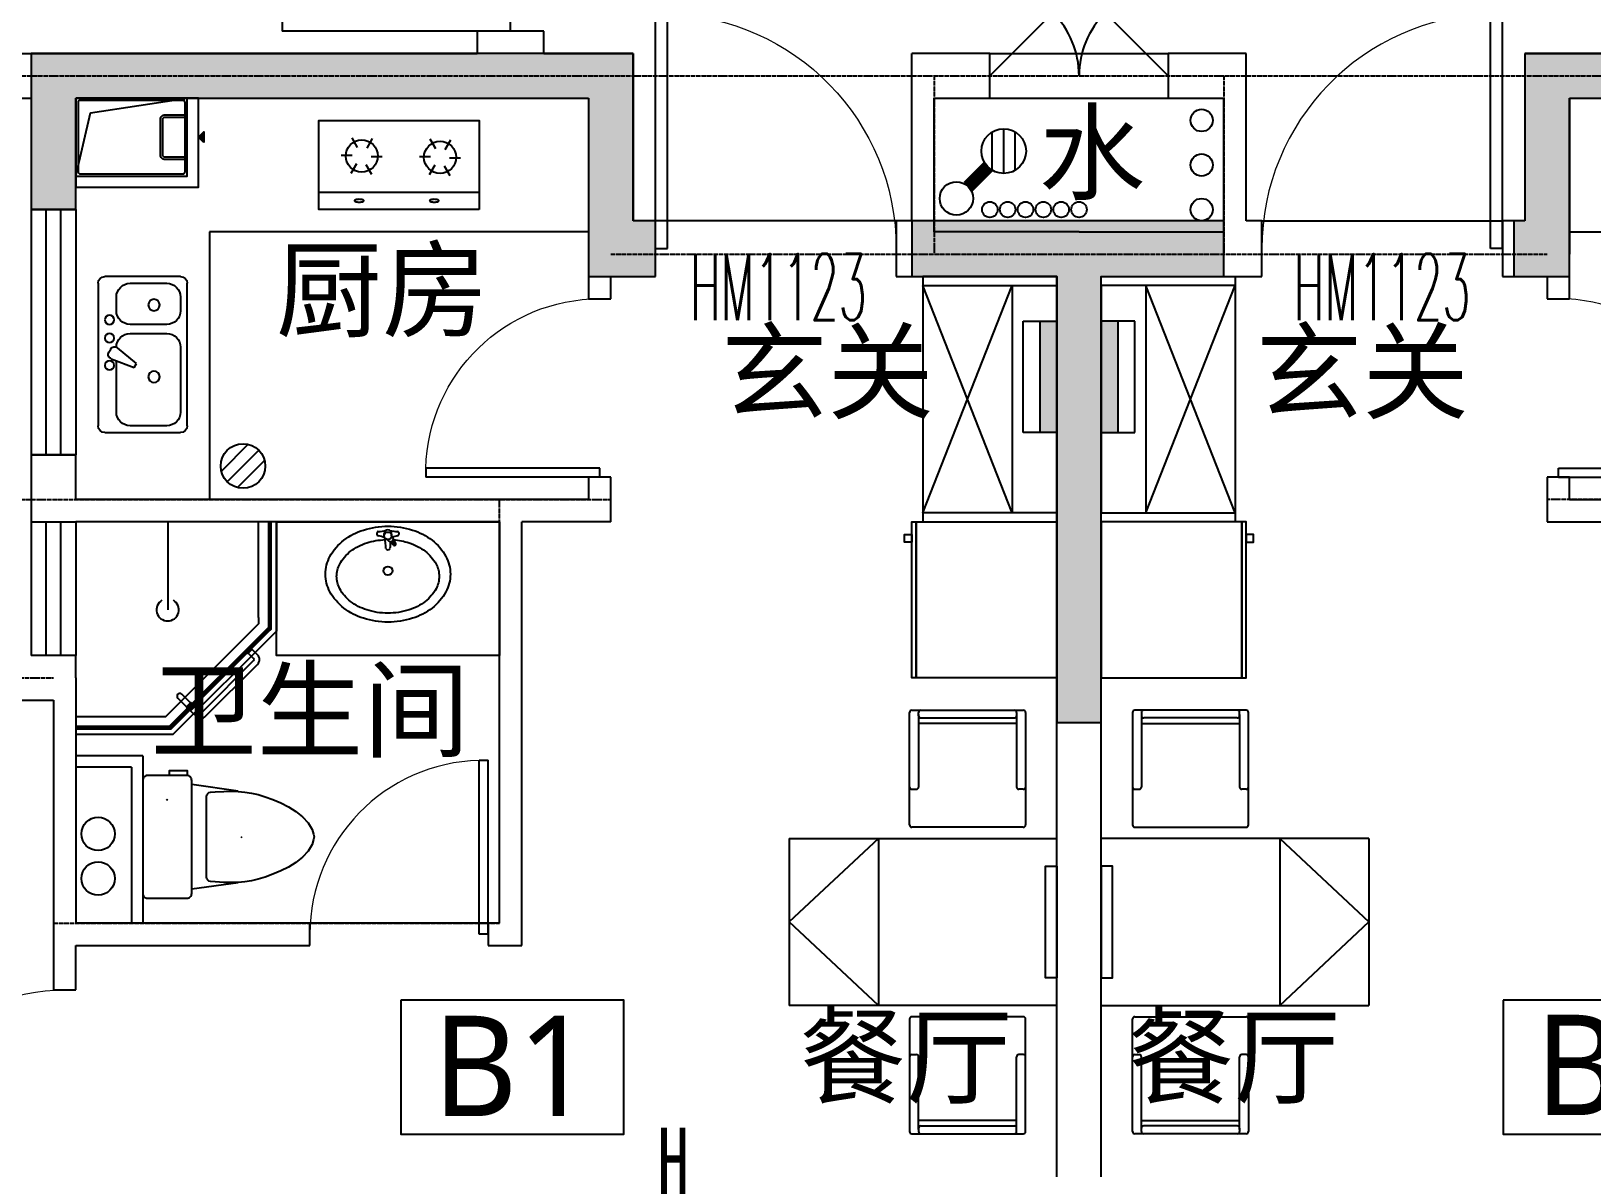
# Model space of a CAD drawing. Extents: x 3479 to 4537415, y 306 to 366510.
# Drawn here: x 4517669 to 4524669, y 278898 to 283996 of the extents above; entities that cross this region are included whole.
import ezdxf

# ---------------------------------------------------------------- set-up
doc = ezdxf.new("R2010")
doc.units = 0
doc.header["$LTSCALE"] = 10
doc.header["$MEASUREMENT"] = 0
doc.header["$PDMODE"] = 35
doc.linetypes.add('DASH', pattern=[0.35, 0.25, -0.1])
doc.linetypes.add('DOTE', pattern=[2.42, 2, -0.2, 0.02, -0.2])
for name, color, linetype in [('COLUMN', 11, 'Continuous'), ('DECORATION_地漏', 202, 'Continuous'), ('DETAIL_排气', 60, 'Continuous'), ('DETAIL_配电柜', 150, 'Continuous'), ('DOTE', 18, 'DOTE'), ('LVTRY', 6, 'Continuous'), ('LVTRY-1', 6, 'Continuous'), ('PUB_HATCH', 8, 'Continuous'), ('PUB_TEXT', 7, 'Continuous'), ('PUB_户型编号', 20, 'Continuous'), ('W-DIM', 4, 'Continuous'), ('WALL', 2, 'Continuous'), ('WINDOW', 143, 'Continuous'), ('WINDOW_TEXT', 7, 'Continuous'), ('WP_G_LG', 3, 'Continuous'), ('WP_P_LG', 2, 'Continuous'), ('WP_S', 31, 'DASH'), ('WP_S_LG', 31, 'Continuous'), ('WP_S_PJ', 7, 'Continuous')]:
    doc.layers.add(name, color=color, linetype=linetype)
doc.layers.add('FURNITURE', color=207, linetype='Continuous', plot=False)
doc.styles.add('_TCH_DIM', font='simhei.ttf')
doc.styles.add('_TCH_WINDOW', font='SIMPLEX', dxfattribs={"bigfont": 'GBCBIG'})
doc.styles.add('HZ', font='Tssdeng.shx', dxfattribs={"width": 0.7, "bigfont": 'tssdchn.shx'})
doc.styles.get("Standard").update_dxf_attribs({"font": 'gbenor.shx', "bigfont": 'gbcbig.shx'})
doc.styles.add('WRYH', font='')
doc.styles.add('功能名称', font='', dxfattribs={"width": 0.7})
doc.styles.get('WRYH').set_extended_font_data('Microsoft YaHei')
doc.styles.get('功能名称').set_extended_font_data('SimSun')

# ---------------------------------------------------------------- blocks, each defined once
blk = doc.blocks.new('冰箱')
at = {"layer": 'LVTRY-1'}
for points in [[(621158.8, -113930.7), (621158.8, -114630.7), (621138.8, -114630.7), (621138.8, -113930.7)], [(621158.8, -113930.7), (621788.8, -113930.7), (621788.8, -114630.7), (621158.8, -114630.7)], [(621138.8, -114022.9), (621106.2, -114022.9), (621106.2, -113988.1), (621138.8, -113988.1)]]:
    blk.add_lwpolyline(points, close=True, dxfattribs=at)
blk = doc.blocks.new('fggfgsfgsfg')
at = {"layer": 'FURNITURE'}
for p, q in [((180, -20), (180, -1040)), ((580, -16.6), (580, -1040)), ((120, -1935), (120, -2270)), ((630, -1925), (130, -1925)), ((160, -1935), (160, -1950)), ((160, -1945), (160, -2270)), ((590, -1925), (170, -1925)), ((590, -1960), (170, -1960)), ((600, -1950), (600, -1935)), ((600, -1945), (600, -2270)), ((640, -2440), (640, -1935)), ((160, -1985), (600, -1985)), ((120, -2270), (120, -2440)), ((130, -2280), (150, -2280)), ((630, -2280), (610, -2280)), ((130, -2450), (630, -2450)), ((1180, -2500), (-20, -2500)), ((-20, -3250), (-20, -2500)), ((780, -2500), (780, -3250)), ((780, -2500), (1180, -2875)), ((1180, -2500), (1180, -3250)), ((780, -3250), (1180, -2875)), ((-20, -3250), (1180, -3250)), ((120, -3480), (120, -3310)), ((130, -3300), (630, -3300)), ((640, -3310), (640, -3815)), ((120, -3815), (120, -3480)), ((130, -3470), (150, -3470)), ((160, -3805), (160, -3480)), ((600, -3805), (600, -3480)), ((630, -3470), (610, -3470)), ((160, -3765), (600, -3765)), ((630, -3825), (130, -3825)), ((160, -3815), (160, -3800)), ((590, -3790), (170, -3790)), ((590, -3825), (170, -3825)), ((600, -3800), (600, -3815))]:
    blk.add_line(p, q, dxfattribs=at)
for points in [[(-20, 20), (580, 20), (580, -20), (-20, -20), (-20, -1040), (580, -1040), (580, -1080), (-20, -1080), (-20, 20)], [(580, -1080), (-20, -1080), (-20, 20), (580, 20)], [(580, -1040), (180, -20)], [(180, -1040), (580, -20)], [(580, -1080), (580, -1080)]]:
    blk.add_lwpolyline(points, dxfattribs=at)
blk.add_lwpolyline([(-20, -2625), (-20, -3125), (30, -3125), (30, -2625)], close=True, dxfattribs=at)
for centre, start, end in [((130, -1935), 90, 180), ((170, -1935), 90, 180), ((170, -1950), 180, 270), ((590, -1935), 0, 90), ((590, -1950), 270, 0), ((630, -1935), 0, 90), ((130, -2270), 180, 270), ((150, -2270), 270, 0), ((610, -2270), 180, 270), ((630, -2270), 270, 0), ((130, -2440), 180, 270), ((630, -2440), 270, 0), ((130, -3310), 90, 180), ((630, -3310), 0, 90), ((130, -3480), 90, 180), ((150, -3480), 0, 90), ((610, -3480), 90, 180), ((630, -3480), 0, 90), ((130, -3815), 180, 270), ((170, -3800), 90, 180), ((170, -3815), 180, 270), ((590, -3800), 0, 90), ((590, -3815), 270, 0), ((630, -3815), 270, 0)]:
    blk.add_arc(centre, 10, start, end, dxfattribs=at)
at = {"layer": 'LVTRY-1'}
blk.add_line((2080, 220), (3780, 220), dxfattribs=at)
for points in [[(610, -1080), (-20, -1080), (-20, -1780), (610, -1780)], [(610, -1080), (610, -1780), (630, -1780), (630, -1080)], [(630, -1172.1), (662.6, -1172.1), (662.6, -1137.4), (630, -1137.4)]]:
    blk.add_lwpolyline(points, close=True, dxfattribs=at)
at = {"layer": 'LVTRY-1', "xscale": -1}
blk.add_blockref('冰箱', (621768.8, 112850.7), dxfattribs=at)
at = {"layer": 'LVTRY-1', "flags": 9}
for tag, p in [('XSIZE', (3287.8, 320)), ('YSIZE', (3287.8, 320)), ('ZSIZE', (3288.6, 320))]:
    blk.add_attdef(tag, p, '', height=0.5, dxfattribs=at)
for tag in ['YSIZE', 'XSIZE', 'ZSIZE']:
    blk.add_attdef(tag, (3290.4, 320), '', height=0.5, rotation=90, dxfattribs=at)
blk = doc.blocks.new('1#-BZC-ZZ')
at = {"layer": 'PUB_HATCH'}
for points in [[(438708.5, 733979), (438708.5, 734229), (438608.5, 734229), (438608.5, 734979), (435908.5, 734979), (435908.5, 734279), (436108.5, 734279), (436108.5, 734779), (438408.5, 734779), (438408.5, 733979)], [(442558.5, 734229), (442558.5, 733979), (442808.5, 733979), (442808.5, 734779), (445108.5, 734779), (445108.5, 734279), (445308.5, 734279), (445308.5, 734979), (442608.5, 734979), (442608.5, 734229)], [(439858.5, 734229), (439858.5, 733979), (440508.5, 733979), (440508.5, 731979), (440708.5, 731979), (440708.5, 733979), (441258.5, 733979), (441258.5, 734229)]]:
    blk.add_hatch(color=256, dxfattribs=at).paths.add_polyline_path(points)
at = {"layer": 'COLUMN'}
for p, q in [((438608.5, 734979), (435908.5, 734979)), ((435908.5, 734979), (435908.5, 734279)), ((438608.5, 734229), (438608.5, 734979)), ((445308.5, 734979), (442608.5, 734979)), ((442608.5, 734979), (442608.5, 734229)), ((436108.5, 734279), (436108.5, 734779)), ((436108.5, 734779), (438408.5, 734779)), ((438408.5, 734779), (438408.5, 733979)), ((442808.5, 733979), (442808.5, 734779)), ((442808.5, 734779), (445108.5, 734779)), ((435908.5, 734279), (436108.5, 734279)), ((438708.5, 734229), (438608.5, 734229)), ((438708.5, 733979), (438708.5, 734229)), ((441258.5, 734229), (439858.5, 734229)), ((439858.5, 734229), (439858.5, 733979)), ((441258.5, 733979), (441258.5, 734229)), ((442608.5, 734229), (442558.5, 734229)), ((442558.5, 734229), (442558.5, 733979)), ((438408.5, 733979), (438708.5, 733979)), ((439858.5, 733979), (440508.5, 733979)), ((440508.5, 733979), (440508.5, 731979)), ((440708.5, 731979), (440708.5, 733979)), ((440708.5, 733979), (441258.5, 733979)), ((442558.5, 733979), (442808.5, 733979)), ((440508.5, 731979), (440708.5, 731979))]:
    blk.add_line(p, q, dxfattribs=at)
blk = doc.blocks.new('配电箱-01')
at = {"layer": 'DETAIL_配电柜'}
h = blk.add_hatch(color=256, dxfattribs=at)
h.dxf.hatch_style = 1
h.paths.add_polyline_path([(500, -150), (500, -75), (0, -75), (0, -150)])
for p, q in [((0, 0), (0, -150)), ((500, 0), (0, 0)), ((500, -150), (500, 0)), ((500, -75), (0, -75)), ((0, -150), (500, -150)), ((500, -150), (0, -150))]:
    blk.add_line(p, q, dxfattribs=at)
blk = doc.blocks.new('$LIGUAN')
at = {"color": 0, "linetype": 'Continuous'}
blk.add_circle((0, 0), 0.5, dxfattribs=at)
at = {"color": 0, "flags": 1}
for tag in ['THICK', 'BG_D', 'BG_T']:
    blk.add_attdef(tag, (0, 0), '', height=0.0001, dxfattribs=at)
blk = doc.blocks.new('$PS001_0')
for p, q in [((-0.485, -0.123), (0.123, 0.485)), ((-0.354, -0.354), (0.354, 0.354)), ((-0.118, -0.486), (0.486, 0.118))]:
    blk.add_line(p, q)
blk.add_circle((0, 0), 0.5)
at = {"style": 'HZ', "width": 0.7, "flags": 1}
for tag, p in [('UNIT', (0, 0)), ('SPEC', (0, -0.002)), ('WHAT', (0, -0.003))]:
    blk.add_attdef(tag, p, '', height=0.001, dxfattribs=at)
blk = doc.blocks.new('水井')
for p, q in [((260769, -438285.5), (260769, -438113.7)), ((260820.2, -438299.6), (260820.2, -438099.6)), ((260872.2, -438285), (260872.2, -438114.2))]:
    blk.add_line(p, q)
at = {"color": 0, "linetype": 'Continuous'}
for centre, radius in [((261708, -438061.8), 50), ((261708, -438261.8), 50), ((260608, -438411.8), 75), ((260758, -438461.8), 35), ((260838, -438461.8), 35), ((260918, -438461.8), 35), ((260998, -438461.8), 35), ((261078, -438461.8), 35), ((261158, -438461.8), 35), ((261708, -438461.8), 50)]:
    blk.add_circle(centre, radius, dxfattribs=at)
blk.add_circle((260820.2, -438199.6), 100)
at = {"layer": 'WP_S', "const_width": 60}
blk.add_lwpolyline([(260661.1, -438358.7), (260749.5, -438270.3)], dxfattribs=at)
at = {"layer": 'WP_G_LG', "xscale": 100, "yscale": 100, "zscale": 100}
for p in [(261708, -438061.8), (261708, -438261.8), (261708, -438461.8)]:
    blk.add_blockref('$LIGUAN', p, dxfattribs=at)
at = {"layer": 'WP_G_LG', "xscale": 70, "yscale": 70, "zscale": 70, "rotation": 270}
for p in [(260758, -438461.8), (260838, -438461.8), (260918, -438461.8), (260998, -438461.8), (261078, -438461.8), (261158, -438461.8)]:
    blk.add_blockref('$LIGUAN', p, dxfattribs=at)
at = {"layer": 'WP_S_LG', "xscale": 150, "yscale": 150, "zscale": 150}
blk.add_blockref('$LIGUAN', (260608, -438411.8), dxfattribs=at)
at = {"layer": 'WP_S_PJ', "xscale": 200, "yscale": 200, "zscale": 200, "rotation": 44.99999999999999}
blk.add_blockref('$PS001_0', (260820.2, -438199.6), dxfattribs=at)
at = {"color": 0, "flags": 1}
for tag, p, height in [('BG_D', (261708, -438061.8), 0.01), ('BG_T', (261708, -438061.8), 0.01), ('THICK', (261708, -438061.8), 0.01), ('BG_D', (261708, -438261.8), 0.01), ('BG_T', (261708, -438261.8), 0.01), ('THICK', (261708, -438261.8), 0.01), ('THICK', (260608, -438411.8), 0.015), ('BG_D', (260608, -438411.8), 0.015), ('BG_T', (260608, -438411.8), 0.015), ('BG_D', (261708, -438461.8), 0.01), ('BG_T', (261708, -438461.8), 0.01), ('THICK', (261708, -438461.8), 0.01)]:
    blk.add_attdef(tag, p, '', height=height, dxfattribs=at)
at = {"style": 'HZ', "width": 0.7, "flags": 1}
for tag, p in [('UNIT', (260820.2, -438199.6)), ('SPEC', (260820.4, -438199.9)), ('WHAT', (260820.6, -438200.1))]:
    blk.add_attdef(tag, p, '', height=0.2, rotation=45, dxfattribs=at)
at = {"color": 0, "flags": 1}
for tag, p in [('BG_D', (260758, -438461.8)), ('BG_T', (260758, -438461.8)), ('THICK', (260758, -438461.8)), ('BG_D', (260838, -438461.8)), ('BG_T', (260838, -438461.8)), ('THICK', (260838, -438461.8)), ('BG_D', (260918, -438461.8)), ('BG_T', (260918, -438461.8)), ('THICK', (260918, -438461.8)), ('BG_D', (260998, -438461.8)), ('BG_T', (260998, -438461.8)), ('THICK', (260998, -438461.8)), ('BG_D', (261078, -438461.8)), ('BG_T', (261078, -438461.8)), ('THICK', (261078, -438461.8)), ('BG_D', (261158, -438461.8)), ('BG_T', (261158, -438461.8)), ('THICK', (261158, -438461.8))]:
    blk.add_attdef(tag, p, '', height=0.007, rotation=270, dxfattribs=at)
blk = doc.blocks.new('$DorLib2D$00000001')
for p, q in [((0.45, 0.975), (0.5, 0.975)), ((0.45, 0), (0.45, 0.975)), ((0.5, 0), (0.5, 0.975)), ((0.5, 0), (0.45, 0))]:
    blk.add_line(p, q)
at = {"lineweight": 13}
blk.add_arc((0.475, 0), 0.975, 91.46928, 180, dxfattribs=at)
blk = doc.blocks.new('$WINLIB2D$00000001')
at = {"color": 0}
for points in [[(-0.5, 0.5), (-0.5, -0.5)], [(-0.5, 0.5), (0.5, 0.5)], [(0.5, -0.5), (0.5, 0.5)], [(0.5, 0.1667), (-0.5, 0.1667)], [(0.5, -0.1667), (-0.5, -0.1667)], [(-0.5, -0.5), (0.5, -0.5)]]:
    blk.add_lwpolyline(points, dxfattribs=at)
blk = doc.blocks.new('$DorLib2D$00000116')
at = {"color": 0}
for p, q in [((-0.5, 0), (-0.1464, 0.3536)), ((0.5, 0), (0.1464, 0.3536))]:
    blk.add_line(p, q, dxfattribs=at)
for centre, start, end in [((-0.5, 0), 0, 45), ((0.5, 0), 135, 180)]:
    blk.add_arc(centre, 0.5, start, end, dxfattribs=at)
blk = doc.blocks.new('燃气灶')
at = {"layer": 'LVTRY-1'}
for p, q in [((174.2, 278.6), (149.4, 321.6)), ((216.7, 275.8), (241.5, 318.8)), ((525.4, 272.7), (500.6, 315.7)), ((568, 269.9), (592.8, 312.9)), ((150.5, 243.1), (100.8, 243.1)), ((235.6, 237.5), (285.2, 237.5)), ((501.7, 237.2), (452.1, 237.2)), ((586.9, 231.6), (636.5, 231.6)), ((169.3, 204.9), (144.5, 161.9)), ((211.9, 202.1), (236.7, 159.1)), ((520.6, 199), (495.8, 156)), ((563.2, 196.2), (588, 153.2)), ((720.5, 76.8), (0.5, 76.8))]:
    blk.add_line(p, q, dxfattribs=at)
blk.add_lwpolyline([(720.5, 0), (0.5, 0), (0.5, 400), (720.5, 400)], close=True, dxfattribs=at)
for points in [[(181.7, 46.1, 0.03095), (173.2, 45.5, 0.042022), (167.1, 44.2, 0.084092), (162, 41.7, 0.240341), (161, 39.9, 0.240341), (162, 38, 0.084092), (167.1, 35.5, 0.042022), (173.2, 34.2, 0.03095), (181.7, 33.7, 0.03095), (190.2, 34.2, 0.042022), (196.3, 35.5, 0.084092), (201.4, 38, 0.240341), (202.3, 39.9, 0.240341), (201.4, 41.7, 0.084092), (196.3, 44.2, 0.042022), (190.2, 45.5, 0.03095)], [(518.4, 46.1, 0.03095), (509.9, 45.5, 0.042022), (503.8, 44.2, 0.084092), (498.7, 41.7, 0.240341), (497.7, 39.9, 0.240341), (498.7, 38, 0.084092), (503.8, 35.5, 0.042022), (509.9, 34.2, 0.03095), (518.4, 33.7, 0.03095), (526.9, 34.2, 0.042022), (533, 35.5, 0.084092), (538.1, 38, 0.240341), (539, 39.9, 0.240341), (538.1, 41.7, 0.084092), (533, 44.2, 0.042022), (526.9, 45.5, 0.03095)]]:
    blk.add_lwpolyline(points, format="xyb", close=True, dxfattribs=at)
for centre in [(193, 240.3), (544.3, 234.4)]:
    blk.add_circle(centre, 72, dxfattribs=at)
at = {"layer": 'LVTRY-1', "flags": 9}
for tag in ['YSIZE', 'XSIZE', 'ZSIZE']:
    blk.add_attdef(tag, (0.5, 0), '', height=0.5, rotation=90, dxfattribs=at)
for tag in ['ZSIZE', 'YSIZE', 'XSIZE']:
    blk.add_attdef(tag, (0.5, 0), '', height=0.5, dxfattribs=at)
blk = doc.blocks.new('厨房洗手盆')
at = {"layer": 'LVTRY-1'}
for p, q in [((41201.4, 80381.3), (41840.1, 80381.3)), ((41170.7, 80012), (41170.7, 80350.6)), ((41553.7, 80350.6), (41262.8, 80350.6)), ((41778.7, 80350.6), (41717.3, 80350.6)), ((41870.7, 80350.6), (41870.7, 80012)), ((41201.4, 80289.2), (41201.4, 80124.5)), ((41615.1, 80124.5), (41615.1, 80289.2)), ((41656, 80289.2), (41656, 80124.5)), ((41840.1, 80124.5), (41840.1, 80289.2)), ((41463, 80143.8), (41480.7, 80154)), ((41480.7, 80154), (41551.1, 80068.6)), ((41501.8, 80040.2), (41463, 80143.8)), ((41262.8, 80063.1), (41493.3, 80063.1)), ((41531.2, 80029.7), (41545.5, 80037.9)), ((41717.3, 80063.1), (41778.7, 80063.1)), ((41840.1, 79981.3), (41201.4, 79981.3))]:
    blk.add_line(p, q, dxfattribs=at)
for centre, radius in [((41420.7, 80231.9), 25.6), ((41742.9, 80231.9), 25.6), ((41471.9, 80032.4), 20.5), ((41594.6, 80032.4), 20.5), ((41676.4, 80032.4), 20.5)]:
    blk.add_circle(centre, radius, dxfattribs=at)
for centre, radius, start, end in [((41201.4, 80350.6), 30.7, 90, 180), ((41840.1, 80350.6), 30.7, 360, 90), ((41262.8, 80289.2), 61.4, 90, 180), ((41553.7, 80289.2), 61.4, 360, 90), ((41717.3, 80289.2), 61.4, 90, 180), ((41778.7, 80289.2), 61.4, 360, 90), ((41262.8, 80124.5), 61.4, 180, 270), ((41553.7, 80124.5), 61.4, 270, 360), ((41717.3, 80124.5), 61.4, 180, 270), ((41778.7, 80124.5), 61.4, 270, 360), ((41201.4, 80012), 30.7, 180, 270), ((41521, 80047.4), 20.5, 200.53768, 300), ((41535.3, 80055.6), 20.5, 300, 39.46232), ((41840.1, 80012), 30.7, 270, 360)]:
    blk.add_arc(centre, radius, start, end, dxfattribs=at)
blk = doc.blocks.new('厨房排气道')
at = {"layer": 'DETAIL_排气'}
blk.add_hatch(color=256, dxfattribs=at).paths.add_polyline_path([(-198.9, -574.3), (-175, -550), (-151.1, -574.3)])
for points in [[(0, 0), (-400, 0), (-400, -550), (0, -550)], [(0, 0), (-350, 0), (-350, -500), (0, -500)], [(-198.9, -574.3), (-175, -550), (-151.1, -574.3)]]:
    blk.add_lwpolyline(points, close=True, dxfattribs=at)
blk.add_lwpolyline([(-350, 0), (-66.5, -66.5), (0, -500)], dxfattribs=at)
blk.add_lwpolyline([(-20, -10), (-330, -10, 0.414214), (-340, -20), (-340, -480, 0.414214), (-330, -490), (-20, -490, 0.414214), (-10, -480), (-10, -20, 0.414214)], format="xyb", close=True, dxfattribs=at)
for points in [[(-275, -490), (-275, -400, -0.414214), (-255, -380), (-95, -380, -0.414214), (-75, -400), (-75, -490)], [(-265, -490), (-265, -400, -0.414214), (-255, -390), (-95, -390, -0.414214), (-85, -400), (-85, -490)]]:
    blk.add_lwpolyline(points, format="xyb", dxfattribs=at)
blk = doc.blocks.new('$lvtry$00000206')
at = {"color": 0}
for points in [[(-253.2, -220.1, -0.414214), (-275.2, -198.1), (-275.2, -22, -0.414214), (-253.2, 0), (253.2, 0, -0.414214), (275.2, -22), (275.2, -198.1, -0.414214), (253.2, -220.1)], [(180.6, -286.2), (-180.6, -286.2, 0.39219), (-200.5, -304.7), (-202.1, -325.7), (-204.2, -363.5), (-204.9, -397.6), (-204, -429), (-201.3, -458.9), (-196.5, -488.3), (-189.5, -518.3), (-180, -549.9), (-167.8, -583.9), (-152.8, -619.1), (-135, -653.9), (-114.2, -687), (-90.4, -716.7), (-63.4, -741.5), (-33.4, -759.9), (-12.1, -766.7, 0.15433), (12.1, -766.7), (33.4, -759.9), (63.4, -741.5), (90.4, -716.7), (114.2, -687), (135, -653.9), (152.8, -619.1), (167.8, -583.9), (180, -549.9), (189.5, -518.3), (196.5, -488.3), (201.3, -458.9), (204, -429), (204.9, -397.6), (204.2, -363.5), (202.1, -325.7), (200.5, -304.7, 0.39219)]]:
    blk.add_lwpolyline(points, format="xyb", close=True, dxfattribs=at)
blk.add_lwpolyline([(-275.2, -120.5), (-297.2, -120.5), (-297.2, -199.8), (-275.2, -199.8)], close=True, dxfattribs=at)
for points in [[(-205.5, -428.1), (-235, -220.1)], [(205.5, -428.1), (235, -220.1)]]:
    blk.add_lwpolyline(points, dxfattribs=at)
for p in [(-166.1, -109.4), (0.9, -443.1)]:
    blk.add_point(p, dxfattribs=at)

msp = doc.modelspace()

# ---------------------------------------------------------------- linework, layer by layer
at = {"color": 0}
for p, q in [((4518280.8, 281795.9, 0), (4518280.8, 281400.9, 0)), ((4519252, 281733.1, 0), (4519252, 281743, 0)), ((4519285.3, 281733.1, 0), (4519285.3, 281743, 0))]:
    msp.add_line(p, q, dxfattribs=at)
at = {"color": 0, "elevation": 0}
msp.add_lwpolyline([(4518988.7, 281560.9, -0.12431), (4519008.7, 281640.1, -0.105707), (4519070.7, 281712.9, -0.086941), (4519158.5, 281758.8, -0.077137), (4519268.7, 281775.9, -0.077137), (4519378.8, 281758.8, -0.086941), (4519466.6, 281712.9, -0.105707), (4519528.7, 281640.1, -0.12431), (4519548.7, 281560.9, -0.12431), (4519528.7, 281481.7, -0.105707), (4519466.6, 281408.9, -0.086941), (4519378.8, 281363, -0.077137), (4519268.7, 281345.9, -0.077137), (4519158.5, 281363, -0.086941), (4519070.7, 281408.9, -0.105707), (4519008.7, 281481.7, -0.12431)], format="xyb", close=True, dxfattribs=at)
msp.add_lwpolyline([(4519293.9, 281714.9, -0.056876), (4519363.7, 281701.1, -0.086941), (4519436.2, 281663.3, -0.105707), (4519484.6, 281606.4, -0.12431), (4519498.7, 281550.9, -0.12431), (4519484.6, 281495.4, -0.105707), (4519436.2, 281438.5, -0.086941), (4519363.7, 281400.6, -0.077137), (4519268.7, 281385.9, -0.077137), (4519173.6, 281400.6, -0.086941), (4519101.1, 281438.5, -0.105707), (4519052.7, 281495.4, -0.12431), (4519038.7, 281550.9, -0.12431), (4519052.7, 281606.4, -0.105707), (4519101.1, 281663.3, -0.086941), (4519173.6, 281701.1, -0.06676), (4519255.7, 281715.6, -0.06676)], format="xyb", dxfattribs=at)
at = {"color": 0}
for centre, radius in [((4519268.7, 281733.1, 0), 16.7), ((4519268.7, 281575.9, 0), 20)]:
    msp.add_circle(centre, radius, dxfattribs=at)
for centre, radius, start, end in [((4519228.5, 281742.3, 0), 10.1, 106.60956, 258.16482), ((4519204.4, 282009.8, 0), 258.7, 274.70692, 282.37316), ((4519268.7, 281743, 0), 16.7, 0, 180), ((4519332.9, 282009.8, 0), 258.7, 257.62684, 265.29308), ((4519308.8, 281742.3, 0), 10.1, 281.83518, 73.39044), ((4519194, 281563, 0), 172.6, 69.58093, 79.18732), ((4518887.6, 281660.7, 0), 372.2, 2.39824, 9.89917), ((4519168.2, 281581.6, 0), 166.2, 41.17468, 54.46732), ((4519649.7, 281660.7, 0), 372.2, 173.23731, 177.60176), ((4519280.9, 281717.5, 0), 10.6, 278.22598, 338.10762), ((4519168.2, 281581.6, 0), 169.7, 41.17468, 47.68594), ((4519439.6, 281794.9, 0), 166.2, 201.86628, 215.15893), ((4519343.3, 281563, 0), 172.6, 100.81268, 108.63995), ((4519439.6, 281794.9, 0), 169.7, 208.64767, 215.15893), ((4519297.6, 281696.3, 0), 6.77, 231.67758, 24.65602), ((4519297.6, 281696.3, 0), 3.37, 231.67758, 24.65602), ((4519268.7, 281680, 0), 9.9, 201.78369, 338.21631), ((4518280.8, 281400.9, 0), 50, 121.03319, 58.96681)]:
    msp.add_arc(centre, radius, start, end, dxfattribs=at)
at = {"layer": 'DOTE'}
for p, q in [((4507268.7, 283795.9), (4529468.7, 283795.9)), ((4521718.7, 283795.9), (4521718.7, 282995.9)), ((4523018.7, 283795.9), (4523018.7, 282995.9)), ((4520268.7, 282995.9), (4524468.7, 282995.9)), ((4515368.7, 281895.9), (4520268.7, 281895.9)), ((4519768.7, 279995.9), (4519768.7, 281895.9)), ((4529368.7, 281895.9), (4524468.7, 281895.9)), ((4512968.7, 281095.9), (4517768.7, 281095.9)), ((4517768.7, 279995.9), (4519768.7, 279995.9))]:
    msp.add_line(p, q, dxfattribs=at)
at = {"layer": 'FURNITURE'}
for p, q in [((4521668.7, 282859.3, 0), (4521668.7, 281835.9, 0)), ((4522068.7, 282855.9, 0), (4522068.7, 281835.9, 0)), ((4521608.7, 280435.9, 0), (4521608.7, 280940.9, 0)), ((4521618.7, 280950.9, 0), (4522118.7, 280950.9, 0)), ((4521648.7, 280925.9, 0), (4521648.7, 280940.9, 0)), ((4521648.7, 280930.9, 0), (4521648.7, 280605.9, 0)), ((4521658.7, 280950.9, 0), (4522078.7, 280950.9, 0)), ((4521658.7, 280915.9, 0), (4522078.7, 280915.9, 0)), ((4522088.7, 280940.9, 0), (4522088.7, 280925.9, 0)), ((4522088.7, 280930.9, 0), (4522088.7, 280605.9, 0)), ((4522128.7, 280940.9, 0), (4522128.7, 280605.9, 0)), ((4522088.7, 280890.9, 0), (4521648.7, 280890.9, 0)), ((4521618.7, 280595.9, 0), (4521638.7, 280595.9, 0)), ((4522118.7, 280595.9, 0), (4522098.7, 280595.9, 0)), ((4522128.7, 280605.9, 0), (4522128.7, 280435.9, 0)), ((4522118.7, 280425.9, 0), (4521618.7, 280425.9, 0)), ((4521068.7, 280375.9, 0), (4522268.7, 280375.9, 0)), ((4521068.7, 280375.9, 0), (4521068.7, 279625.9, 0)), ((4521468.7, 280375.9, 0), (4521068.7, 280000.9, 0)), ((4521468.7, 280375.9, 0), (4521468.7, 279625.9, 0)), ((4522268.7, 279625.9, 0), (4522268.7, 280375.9, 0)), ((4521468.7, 279625.9, 0), (4521068.7, 280000.9, 0)), ((4522268.7, 279625.9, 0), (4521068.7, 279625.9, 0)), ((4521608.7, 279565.9, 0), (4521608.7, 279060.9, 0)), ((4522118.7, 279575.9, 0), (4521618.7, 279575.9, 0)), ((4522128.7, 279395.9, 0), (4522128.7, 279565.9, 0)), ((4521618.7, 279405.9, 0), (4521638.7, 279405.9, 0)), ((4521648.7, 279070.9, 0), (4521648.7, 279395.9, 0)), ((4522088.7, 279070.9, 0), (4522088.7, 279395.9, 0)), ((4522118.7, 279405.9, 0), (4522098.7, 279405.9, 0)), ((4522128.7, 279060.9, 0), (4522128.7, 279395.9, 0)), ((4522088.7, 279110.9, 0), (4521648.7, 279110.9, 0)), ((4521618.7, 279050.9, 0), (4522118.7, 279050.9, 0)), ((4521648.7, 279075.9, 0), (4521648.7, 279060.9, 0)), ((4521658.7, 279085.9, 0), (4522078.7, 279085.9, 0)), ((4521658.7, 279050.9, 0), (4522078.7, 279050.9, 0)), ((4522088.7, 279060.9, 0), (4522088.7, 279075.9, 0))]:
    msp.add_line(p, q, dxfattribs=at)
at = {"layer": 'FURNITURE', "elevation": 0}
for points in [[(4521668.7, 281795.9), (4522268.7, 281795.9), (4522268.7, 282895.9), (4521668.7, 282895.9)], [(4522268.7, 282895.9), (4521668.7, 282895.9), (4521668.7, 282855.9), (4522268.7, 282855.9), (4522268.7, 281835.9), (4521668.7, 281835.9), (4521668.7, 281795.9), (4522268.7, 281795.9), (4522268.7, 282895.9)], [(4521668.7, 281835.9), (4522068.7, 282855.9)], [(4522068.7, 281835.9), (4521668.7, 282855.9)], [(4521668.7, 281795.9), (4521668.7, 281795.9)]]:
    msp.add_lwpolyline(points, dxfattribs=at)
msp.add_lwpolyline([(4522268.7, 280250.9), (4522268.7, 279750.9), (4522218.7, 279750.9), (4522218.7, 280250.9)], close=True, dxfattribs=at)
at = {"layer": 'FURNITURE'}
for centre, start, end in [((4521618.7, 280940.9, 0), 90, 180), ((4521658.7, 280940.9, 0), 90, 180), ((4521658.7, 280925.9, 0), 180, 270), ((4522078.7, 280940.9, 0), 0, 90), ((4522078.7, 280925.9, 0), 270, 0), ((4522118.7, 280940.9, 0), 0, 90), ((4521618.7, 280605.9, 0), 180, 270), ((4521638.7, 280605.9, 0), 270, 0), ((4522098.7, 280605.9, 0), 180, 270), ((4522118.7, 280605.9, 0), 270, 0), ((4521618.7, 280435.9, 0), 180, 270), ((4522118.7, 280435.9, 0), 270, 0), ((4521618.7, 279565.9, 0), 90, 180), ((4522118.7, 279565.9, 0), 0, 90), ((4521618.7, 279395.9, 0), 90, 180), ((4521638.7, 279395.9, 0), 0, 90), ((4522098.7, 279395.9, 0), 90, 180), ((4522118.7, 279395.9, 0), 0, 90), ((4521618.7, 279060.9, 0), 180, 270), ((4521658.7, 279075.9, 0), 90, 180), ((4521658.7, 279060.9, 0), 180, 270), ((4522078.7, 279075.9, 0), 0, 90), ((4522078.7, 279060.9, 0), 270, 0), ((4522118.7, 279060.9, 0), 270, 0)]:
    msp.add_arc(centre, 10, start, end, dxfattribs=at)
at = {"layer": 'LVTRY'}
for p, q in [((4518688.7, 281365.9, 0), (4518688.7, 281795.9, 0)), ((4518732.7, 281795.9, 0), (4518732.7, 281321.6, 0)), ((4518738.7, 281317.8, 0), (4518738.7, 281795.9, 0)), ((4518744.7, 281314.1, 0), (4518744.7, 281795.9, 0)), ((4518291.8, 280871, 0), (4518727.4, 281306.5, 0)), ((4518727.4, 281306.5, 0), (4518738.7, 281317.8, 0)), ((4518666.4, 281182, 0), (4518642.1, 281206.3, 0)), ((4518683.7, 281199.4, 0), (4518659.5, 281223.6, 0)), ((4518666.4, 281173.7, 0), (4518433.6, 280940.9, 0)), ((4518450.9, 280923.6, 0), (4518683.7, 281156.4, 0)), ((4518407.9, 280923.6, 0), (4518383.7, 280947.8, 0)), ((4518425.3, 280940.9, 0), (4518401, 280965.2, 0)), ((4518288.1, 280877, 0), (4517868.7, 280877, 0)), ((4518291.8, 280871, 0), (4517868.7, 280871, 0)), ((4518295.5, 280865, 0), (4517868.7, 280865, 0)), ((4518168.7, 280745.9, 0), (4518168.7, 279995.9, 0)), ((4518118.7, 280695.9, 0), (4518118.7, 279995.9, 0))]:
    msp.add_line(p, q, dxfattribs=at)
at = {"layer": 'LVTRY', "elevation": 0}
for points in [[(4518768.7, 281795.9), (4518768.7, 281305.4), (4518304.2, 280841), (4517868.7, 280841)], [(4518688.7, 281365.9), (4518688.7, 281338.5), (4518271.1, 280921), (4517868.7, 280921)], [(4518168.7, 280745.9), (4517868.7, 280745.9)], [(4518118.7, 280695.9), (4517868.7, 280695.9)]]:
    msp.add_lwpolyline(points, dxfattribs=at)
msp.add_lwpolyline([(4518768.7, 281795.9), (4519768.7, 281795.9), (4519768.7, 281195.9), (4518768.7, 281195.9)], close=True, dxfattribs=at)
at = {"layer": 'LVTRY', "extrusion": (1.79713e-07, -1.79716e-07, 1), "elevation": 0.8}
msp.add_lwpolyline([(4518731.6, 281302.3), (4518744.7, 281314.1), (4518732.7, 281321.6), (4518288.1, 280877), (4518295.5, 280865), (4518731.6, 281302.3, -0.000004)], format="xyb", close=True, dxfattribs=at)
for points in [[(4518661.2, 281225.3), (4518658.4, 281228.1), (4518637.6, 281207.3), (4518640.4, 281204.6)], [(4518363.7, 280964.4), (4518366.5, 280961.6), (4518387.3, 280982.4), (4518384.5, 280985.2)], [(4518382, 280946.1), (4518379.2, 280948.9), (4518400, 280969.7), (4518402.8, 280966.9)]]:
    msp.add_lwpolyline(points, close=True, dxfattribs=at)
for points in [[(4518326.6, 281004.9), (4518365.4, 280966.1)], [(4518382.8, 280983.4), (4518344, 281022.2)]]:
    msp.add_lwpolyline(points, dxfattribs=at)
at = {"layer": 'LVTRY'}
for centre, radius, start, end in [((4518662.2, 281177.9, 0), 30.4, 314.99929, 44.99929), ((4518662.2, 281177.9, 0), 5.88, 314.99929, 44.99929), ((4518335.3, 281013.6, 0), 12.3, 44.98695, 224.98695), ((4518429.4, 280945.1, 0), 30.4, 224.99929, 314.99929), ((4518429.4, 280945.1, 0), 5.88, 224.99929, 314.99929)]:
    msp.add_arc(centre, radius, start, end, dxfattribs=at)
at = {"layer": 'LVTRY-1'}
for p, q in [((4520168.7, 283095.9, 0), (4518468.7, 283095.9, 0)), ((4518468.7, 283095.9, 0), (4518468.7, 281895.9, 0))]:
    msp.add_line(p, q, dxfattribs=at)
at = {"layer": 'PUB_户型编号'}
for points in [[(4519326.2, 279649.9), (4519326.2, 279049.9), (4520326.2, 279049.9), (4520326.2, 279649.9)], [(4524270.7, 279649.9), (4524270.7, 279049.9), (4525270.7, 279049.9), (4525270.7, 279649.9)]]:
    msp.add_lwpolyline(points, close=True, dxfattribs=at)
at = {"layer": 'WALL'}
for p, q in [((4519968.7, 283995.9), (4519668.7, 283995.9)), ((4519668.7, 283995.9), (4519668.7, 283895.9)), ((4519968.7, 283895.9), (4519968.7, 283995.9)), ((4517168.7, 283895.9), (4517768.7, 283895.9)), ((4517768.7, 283895.9), (4519668.7, 283895.9)), ((4519968.7, 283895.9), (4520368.7, 283895.9)), ((4520368.7, 283895.9), (4520368.7, 283145.9)), ((4521618.7, 283145.9), (4521618.7, 283895.9)), ((4521968.7, 283895.9), (4521618.7, 283895.9)), ((4521968.7, 283695.9), (4521968.7, 283895.9)), ((4523118.7, 283895.9), (4522768.7, 283895.9)), ((4522768.7, 283895.9), (4522768.7, 283695.9)), ((4523118.7, 283145.9), (4523118.7, 283895.9)), ((4524368.7, 283895.9), (4527068.7, 283895.9)), ((4524368.7, 283895.9), (4524368.7, 283145.9)), ((4516968.7, 283695.9), (4517668.7, 283695.9)), ((4517668.7, 283695.9), (4517668.7, 283195.9)), ((4517868.7, 283195.9), (4517868.7, 283695.9)), ((4517868.7, 283695.9), (4519868.7, 283695.9)), ((4519868.7, 283695.9), (4520168.7, 283695.9)), ((4520168.7, 283695.9), (4520168.7, 282995.9)), ((4521718.7, 283095.9), (4521718.7, 283695.9)), ((4521718.7, 283695.9), (4521968.7, 283695.9)), ((4522768.7, 283695.9), (4523018.7, 283695.9)), ((4523018.7, 283095.9), (4523018.7, 283695.9)), ((4524568.7, 283695.9), (4526868.7, 283695.9)), ((4524568.7, 283695.9), (4524568.7, 282995.9)), ((4517668.7, 283195.9), (4517868.7, 283195.9)), ((4520468.7, 283145.9), (4520368.7, 283145.9)), ((4520468.7, 282895.9), (4520468.7, 283145.9)), ((4521618.7, 283145.9), (4521548.7, 283145.9)), ((4521548.7, 283145.9), (4521548.7, 282895.9)), ((4522368.7, 283095.9), (4521718.7, 283095.9)), ((4522368.7, 283095.9), (4523018.7, 283095.9)), ((4523188.7, 283145.9), (4523118.7, 283145.9)), ((4523188.7, 282895.9), (4523188.7, 283145.9)), ((4524368.7, 283145.9), (4524268.7, 283145.9)), ((4524268.7, 283145.9), (4524268.7, 282895.9)), ((4520168.7, 282995.9), (4520168.7, 282795.9)), ((4524568.7, 282795.9), (4524568.7, 282995.9)), ((4520268.7, 282795.9), (4520268.7, 282895.9)), ((4520268.7, 282895.9), (4520468.7, 282895.9)), ((4521548.7, 282895.9), (4521718.7, 282895.9)), ((4522268.7, 282895.9), (4521718.7, 282895.9)), ((4522268.7, 275895.9), (4522268.7, 282895.9)), ((4522468.7, 275895.9), (4522468.7, 282895.9)), ((4522468.7, 282895.9), (4523018.7, 282895.9)), ((4523018.7, 282895.9), (4523188.7, 282895.9)), ((4524268.7, 282895.9), (4524468.7, 282895.9)), ((4524468.7, 282895.9), (4524468.7, 282795.9)), ((4520168.7, 282795.9), (4520268.7, 282795.9)), ((4524468.7, 282795.9), (4524568.7, 282795.9)), ((4517868.7, 282095.9), (4517668.7, 282095.9)), ((4517668.7, 282095.9), (4517668.7, 281895.9)), ((4517868.7, 281895.9), (4517868.7, 282095.9)), ((4520268.7, 281995.9), (4520168.7, 281995.9)), ((4520168.7, 281995.9), (4520168.7, 281895.9)), ((4520268.7, 281795.9), (4520268.7, 281995.9)), ((4524568.7, 281995.9), (4524468.7, 281995.9)), ((4524468.7, 281995.9), (4524468.7, 281795.9)), ((4524568.7, 281895.9), (4524568.7, 281995.9)), ((4517668.7, 281895.9), (4517668.7, 281795.9)), ((4519868.7, 281895.9), (4517868.7, 281895.9)), ((4520168.7, 281895.9), (4519868.7, 281895.9)), ((4524568.7, 281895.9), (4524868.7, 281895.9)), ((4517668.7, 281795.9), (4517868.7, 281795.9)), ((4519768.7, 281795.9), (4517868.7, 281795.9)), ((4519768.7, 279995.9), (4519768.7, 281795.9)), ((4519868.7, 279895.9), (4519868.7, 281795.9)), ((4520268.7, 281795.9), (4519868.7, 281795.9)), ((4524468.7, 281795.9), (4524868.7, 281795.9)), ((4517868.7, 281195.9), (4517668.7, 281195.9)), ((4517868.7, 281095.9), (4517868.7, 281195.9)), ((4517868.7, 281095.9), (4517868.7, 279995.9)), ((4517018.7, 280995.9), (4517768.7, 280995.9)), ((4517768.7, 280995.9), (4517768.7, 279995.9)), ((4517768.7, 279995.9), (4517768.7, 279695.9)), ((4518918.7, 279995.9), (4517868.7, 279995.9)), ((4518918.7, 279895.9), (4518918.7, 279995.9)), ((4519768.7, 279995.9), (4519718.7, 279995.9)), ((4519718.7, 279995.9), (4519718.7, 279895.9)), ((4517868.7, 279895.9), (4518918.7, 279895.9)), ((4517868.7, 279695.9), (4517868.7, 279895.9)), ((4519718.7, 279895.9), (4519868.7, 279895.9)), ((4517768.7, 279695.9), (4517868.7, 279695.9))]:
    msp.add_line(p, q, dxfattribs=at)
at = {"layer": 'WINDOW'}
for p, q in [((4521968.7, 283895.9), (4522768.7, 283895.9)), ((4521968.7, 283695.9), (4522768.7, 283695.9)), ((4521548.7, 283145.9), (4520468.7, 283145.9)), ((4523188.7, 283145.9), (4524268.7, 283145.9)), ((4519718.7, 279995.9), (4518918.7, 279995.9))]:
    msp.add_line(p, q, dxfattribs=at)

# ---------------------------------------------------------------- block references
msp.add_blockref('1#-BZC-ZZ', (4081760.2, -451083.1))
at = {"linetype": 'ByBlock'}
msp.add_blockref('fggfgsfgsfg', (4522488.7, 282875.9, 0), dxfattribs=at)
at = {"layer": 'DECORATION_地漏', "xscale": 200, "yscale": 200, "zscale": 200, "rotation": 180}
msp.add_blockref('$PS001_0', (4518618.7, 282045.9), dxfattribs=at)
at = {"layer": 'DETAIL_排气', "rotation": 90.00000000000001}
msp.add_blockref('厨房排气道', (4517868.7, 283695.9, 0), dxfattribs=at)
at = {"layer": 'DETAIL_配电柜', "xscale": -1, "rotation": 90}
msp.add_blockref('配电箱-01', (4522118.7, 282695.9, 0), dxfattribs=at)
at = {"layer": 'DETAIL_配电柜', "rotation": 269.9999999821082}
msp.add_blockref('配电箱-01', (4522618.7, 282695.9, 0), dxfattribs=at)
at = {"layer": 'LVTRY', "xscale": -1, "rotation": 90}
msp.add_blockref('$lvtry$00000206', (4518168.7, 280382.4, 0), dxfattribs=at)
at = {"layer": 'LVTRY-1'}
for name, p in [('燃气灶', (4518958.2, 283195.9, 0)), ('冰箱', (3900479.9, 395726.6, 0))]:
    msp.add_blockref(name, p, dxfattribs=at)
at = {"layer": 'LVTRY-1', "extrusion": (0, 0, -1), "zscale": -1, "rotation": 90.00000000000001}
msp.add_blockref('厨房洗手盆', (-4437987.4, 241025.1, 0), dxfattribs=at)
at = {"layer": 'W-DIM'}
msp.add_blockref('水井', (4261210.6, 721657.7), dxfattribs=at)
at = {"layer": 'WINDOW'}
for name, p, xscale, yscale, zscale, rotation in [('$DorLib2D$00000001', (4519818.7, 284520.9), -1050, 1050, -1050, 90), ('$DorLib2D$00000001', (4521008.7, 283020.9), 1080, -1080, 1080, 179.9999999957035), ('$WINLIB2D$00000001', (4517768.7, 282645.9), 1100, 200, 1100, 269.9999995858583), ('$DorLib2D$00000001', (4520218.7, 282395.9), -800, 800, -800, 89.99999958585296), ('$DorLib2D$00000001', (4524518.7, 282395.9), -800, -800, -800, 90), ('$WINLIB2D$00000001', (4517768.7, 281495.9), 600, -200, 600, 269.9999995858573), ('$DorLib2D$00000001', (4519318.7, 279945.9), -800, -800, -800, 179.9999995858531), ('$DorLib2D$00000001', (4517818.7, 279245.9), 900, -900, 900, 269.9999995858531)]:
    msp.add_blockref(name, p, dxfattribs=dict(at, xscale=xscale, yscale=yscale, zscale=zscale, rotation=rotation))
for name, p, xscale, yscale, zscale in [('$DorLib2D$00000116', (4522368.7, 283795.9), 800, 800, 800), ('$DorLib2D$00000001', (4523728.7, 283020.9), 1080, 1080, 1080)]:
    msp.add_blockref(name, p, dxfattribs=dict(at, xscale=xscale, yscale=yscale, zscale=zscale))
at = {"layer": 'WP_P_LG', "xscale": 150, "yscale": 150, "zscale": 150, "rotation": 180}
for p in [(4517968.7, 280395.9, 0), (4517968.7, 280195.9, 0)]:
    msp.add_blockref('$LIGUAN', p, dxfattribs=at)

# ---------------------------------------------------------------- texts
at = {"layer": 'PUB_TEXT', "style": '功能名称'}
for s, p in [('水', (4522188.1, 283276.8)), ('厨房', (4518765.8, 282661.1)), ('玄关', (4520763.2, 282293.2)), ('玄关', (4523162.1, 282293.2)), ('卫生间', (4518203, 280776.2)), ('餐厅', (4521114.4, 279222.7)), ('餐厅', (4522586.6, 279222.7))]:
    msp.add_text(s, height=350, dxfattribs=at).set_placement(p)
at = {"layer": 'PUB_TEXT', "style": '_TCH_DIM', "width": 0.705882}
msp.add_text('H', height=297.5, dxfattribs=at).set_placement((4520477.2, 278781.6))
at = {"layer": 'PUB_户型编号', "style": 'WRYH'}
for s, p in [('B1', (4519469, 279130.5)), ('B2', (4524413.4, 279135))]:
    msp.add_text(s, height=450, dxfattribs=at).set_placement(p)
at = {"layer": 'WINDOW_TEXT', "style": '_TCH_WINDOW', "width": 0.494118}
msp.add_text('HM1123', height=297.5, dxfattribs=at).set_placement((4520622.7, 282699.7))
msp.add_text('HM1123', height=297.5, rotation=359.99992, dxfattribs=at).set_placement((4523330.6, 282699.7))

doc.saveas('drawing.dxf')
